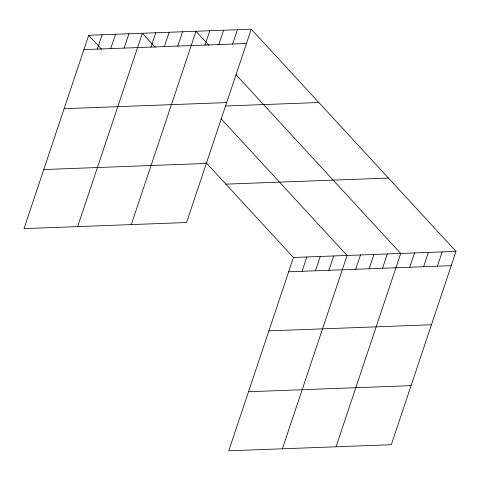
<?xml version="1.0" encoding="UTF-8"?>
<svg xmlns="http://www.w3.org/2000/svg" width="480" height="480" viewBox="0 0 480 480"><rect width="100%" height="100%" fill="white"/><g stroke="black" fill="none" stroke-linecap="round" stroke-linejoin="round"><path stroke-width="0.72" d="M88.692 35.286L24 228.624L186.564 222.522L251.256 29.184L88.692 35.286L101.7 49.41M97.314 49.098L102.102 34.782M110.724 48.594L115.512 34.278M124.134 48.09L128.928 33.774M77.646 226.614L142.338 33.276L155.352 47.394M150.96 47.082L155.748 32.772M164.37 46.578L169.158 32.268M177.78 46.074L182.574 31.764M131.292 224.598L195.984 31.26L208.998 45.384M205.014 45.054L209.802 30.744M218.832 44.538L223.62 30.222M232.65 44.016L237.438 29.706M206.046 162.642L293.436 257.478L228.744 450.816L391.308 444.714L456 251.376L251.256 29.184M302.058 271.284L306.846 256.974M315.468 270.78L320.256 256.47M328.878 270.276L333.672 255.966M282.39 448.8L347.082 255.462L221.022 118.662M355.704 269.274L360.492 254.958M369.114 268.77L373.902 254.454M382.53 268.266L387.318 253.95M336.036 446.79L400.728 253.446L236.022 74.712M409.758 267.246L414.546 252.93M423.576 266.724L428.364 252.414M437.394 266.208L442.182 251.892M83.904 49.602L246.468 43.5M64.134 108.678L226.698 102.576M225.552 106.008L318.822 102.51M43.77 169.548L206.334 163.446M225.87 184.152L388.434 178.05M293.436 257.478L456 251.376M288.648 271.788L451.212 265.686M268.878 330.87L431.442 324.768M248.514 391.734L411.078 385.632"/></g></svg>
